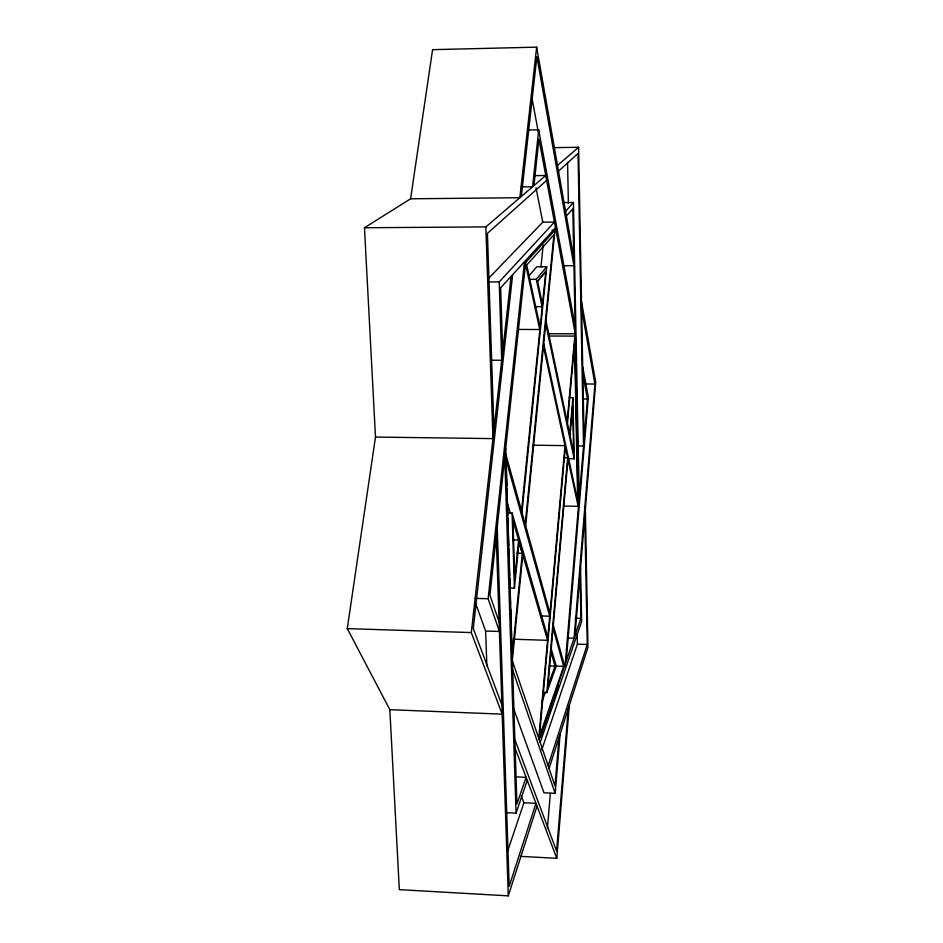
<?xml version="1.0" encoding="UTF-8"?>
<svg xmlns="http://www.w3.org/2000/svg" width="943" height="943" viewBox="0 0 943 943"><rect width="100%" height="100%" fill="white"/><g stroke="black" fill="none" stroke-linecap="round" stroke-linejoin="round"><path stroke-width="1.41" d="M568.287 708.641L556.606 851.034L514.878 739.63M581.631 309.045L594.927 384.049L574.063 638.258L567.533 638.046M520.501 856.385L556.783 858.307L569.289 705.517M575.018 635.476L595.728 382.422L581.489 301.583M559.058 737.438L554.991 785.896L512.403 661.008M565.234 663.86L587.465 399.03L582.845 374.265M513.499 708.323L543.993 792.815L555.168 793.334L560.13 734.078M566.26 660.866L588.338 397.286L582.715 366.957M547.4 828.461L550.394 793.275M550.948 651.99L555.05 666.123L547.942 685.974L567.969 459.288L567.651 457.826L563.855 457.768M538.748 738.593L564.998 445.626L532.807 445.179M567.156 421.486L574.806 336.109L548.378 336.026M565.328 447.159L539.443 736.53L563.702 666.359L553.058 628.179M567.486 423.03L574.57 343.782L577.694 500.497L543.722 343.594M542.779 692.433L546.834 692.575L567.651 457.826M569.737 433.721L572.931 397.628L569.112 397.592M570.055 435.23L572.684 405.349L573.662 452.746L545.985 320.761M519.051 542.013L522.328 553.317L512.132 656.01L511.577 638.399M525.227 524.131L553.954 234.701L526.724 265.054L540.056 326.632M522.799 554.861L511.801 665.746L511.577 658.414M525.675 525.758L554.956 230.257L552.02 230.281M521.503 510.729L545.832 271.289L537.604 281.285L542.355 303.858M518.615 540.009L514.737 578.472L512.968 520.501L518.615 540.009L512.756 539.879M510.304 588.008L514.418 588.126L519.063 541.966M521.974 512.403L546.74 266.751L536.767 266.775L528.646 276.205M540.94 266.963L543.192 245.003M475.779 603.768L485.621 631.044L499.413 631.48L488.132 598.722L524.485 261.753M529.023 130.016L538.701 129.863L532.559 186.808L521.302 186.926M525.923 260.174L489.936 595.104L499.095 621.979M533.938 185.63L538.936 139.093L575.289 333.822L548.897 333.728M410.606 198.796L432.578 49.661L536.65 47.15L519.841 197.724L410.606 198.796L364.469 227.746L375.491 437.057L347.272 628.616L389.848 709.69L502.183 714.146L471.3 632.576L511.059 276.452M512.638 274.719L473.292 628.568L501.876 704.916M521.338 196.45L536.885 56.615L573.945 265.714L563.195 265.749M389.848 709.69L399.325 889.638L508.277 895.85L537.027 806.147M549.074 768.569L587.949 647.311L585.367 509.102M548.107 765.716L587.253 644.458L584.79 516.151M507.64 851.069L523.931 802.752L521.255 795.998M541.754 749.897L577.399 644.14L577.187 633.944M506.002 812.654L516.045 813.149L527.267 780.368M540.209 742.542L581.654 621.413L580.546 567.969M539.16 739.477L580.923 618.372L580.039 574.122M540.28 737.426L558.02 685.891M546.834 692.575L556.24 666.147L551.231 648.772M541.553 703.148L545.278 692.15M537.604 281.285L545.832 271.289M529.825 279.34L536.296 279.328L546.74 266.751M565.588 211.35L573.427 202.486L563.949 202.568M554.956 230.257L525.298 262.932L539.761 329.508L517.825 329.437M555.498 227.805L500.65 287.839L502.654 351.645M566.389 215.888L572.825 208.851L578.66 503.986M490.572 360.214L501.7 360.273L499.212 281.922L554.437 222.1L542.767 222.183L488.168 278.798M558.504 171.166L578.035 153.426L583.528 446.004L577.705 445.921M546.645 180.396L487.425 233.381L493.955 429.572M364.469 227.746L485.857 226.909L545.738 175.504L533.974 175.646M557.49 165.414L578.613 147.285L584.071 439.579M553.682 147.65L578.613 147.285M489.358 281.933L499.212 281.922M534.834 306.687L542.06 306.687L536.296 279.328M585.214 383.978L594.927 384.049M583.104 398.983L587.465 399.03M375.491 437.057L492.953 438.613L485.857 226.909M569.761 458.758L574.169 458.828L572.931 397.628M563.619 506.026L578.189 506.32L574.806 336.109M506.556 512.921L512.108 513.027L547.824 637.327M516.988 553.187L522.328 553.317M475.248 598.357L488.132 598.722M541.471 615.968L549.722 616.215L505.931 459.288L506.768 485.716M575.124 618.195L580.923 618.372M347.272 628.616L471.3 632.576M513.805 639.224L547.553 640.321L518.579 540.339M577.399 644.14L587.253 644.458M549.168 665.911L555.05 666.123M556.111 666.088L563.702 666.359M515.939 776.855L526.111 777.327L516.905 804.014L505.707 448.349M523.931 802.752L535.966 803.33L509.173 886.314L497.22 527.337M515.161 748.388L556.783 858.307M512.686 670.001L555.168 793.334M506.874 501.499L510.163 512.803M549.981 613.268L505.024 451.402L505.165 455.799M553.317 625.256L564.739 666.383M543.451 346.435L578.189 506.32M545.714 323.567L574.169 458.828M536.013 187.716L542.767 222.183M531.817 97.235L538.253 131.796M556.759 231.176L557.289 234.064M584.141 378.214L584.672 381.09M538.701 129.863L575.147 326.184M536.65 47.15L573.792 257.922M485.621 631.044L486.883 666.241M496.23 536.508L508.277 895.85M512.108 513.027L514.418 588.126M506.863 488.651L507.688 515.078M507.782 518.013L508.666 545.903M508.76 548.838L509.585 575.265M509.68 578.2L510.517 604.628M510.658 609.037L511.483 635.464M505.908 479.292L506.096 485.162M506.886 510.128L507.075 515.998M507.817 539.49L507.994 545.36M508.737 568.853L508.972 576.197M509.668 598.216L509.904 605.559M510.646 629.04L510.835 634.922M504.764 457.096L516.045 813.149M567.556 162.396L568.393 203.523M568.169 459.347L568.228 462.282M573.427 202.486L579.214 497.326"/></g></svg>
